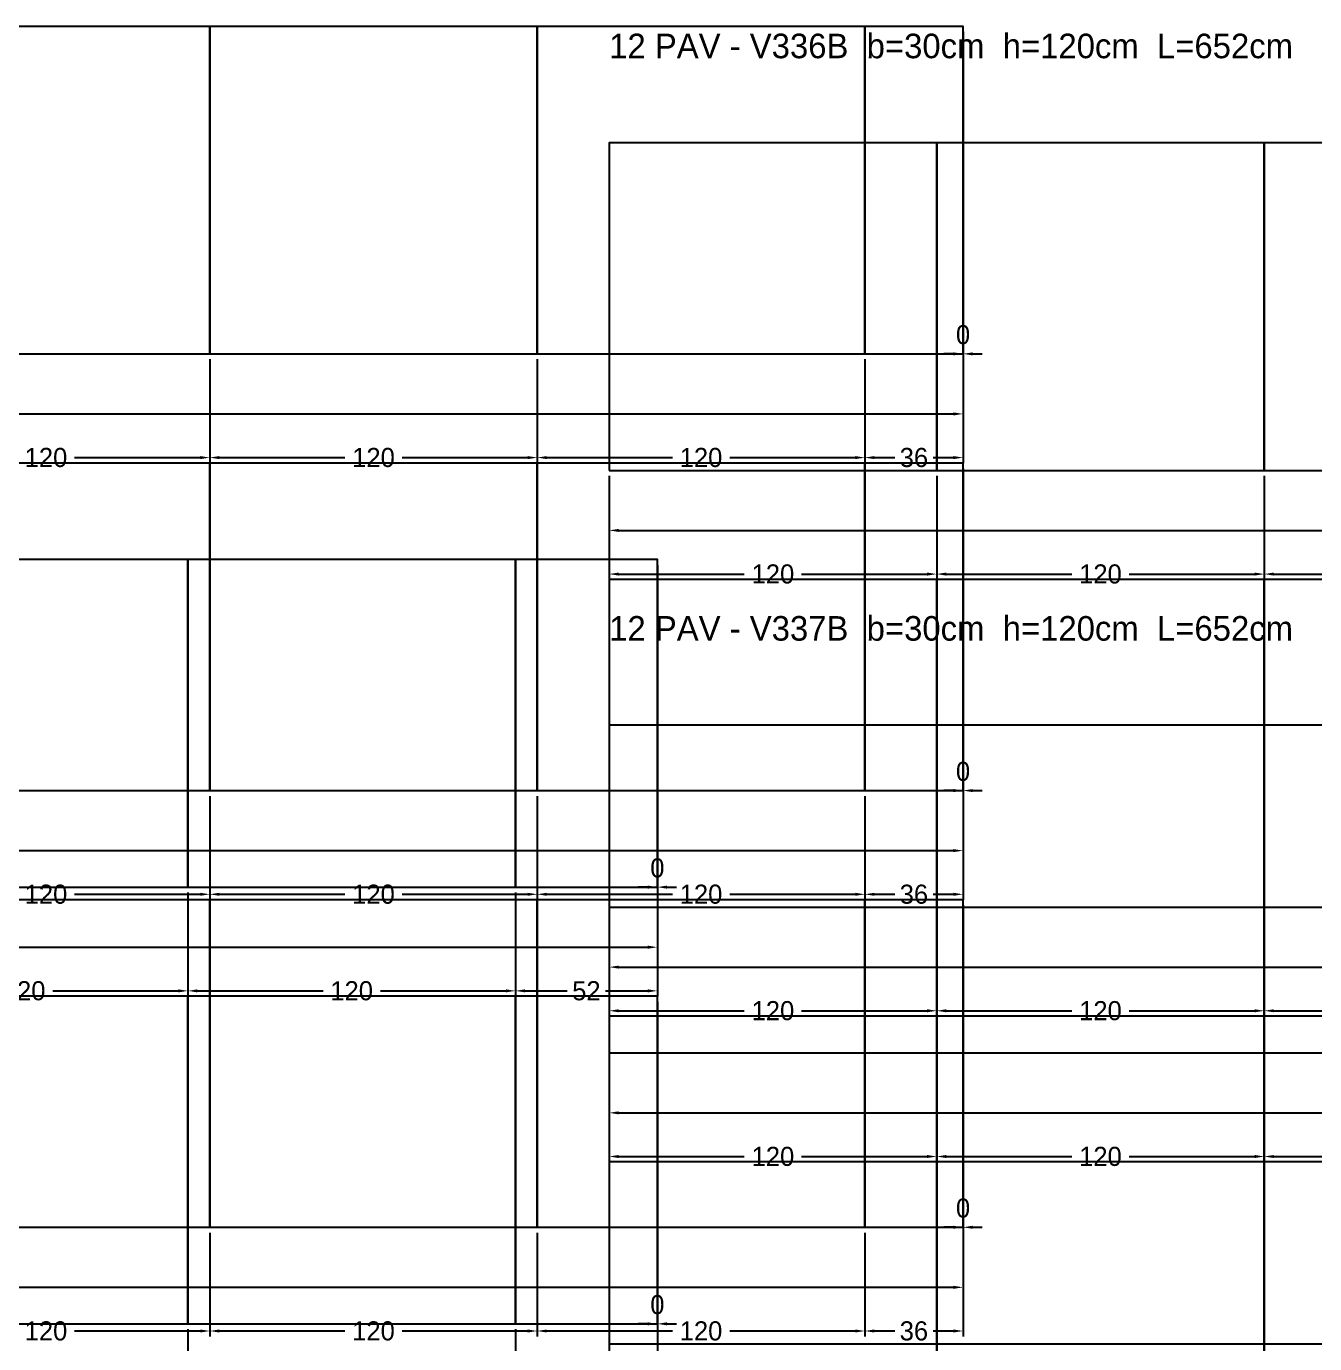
# Model space of a CAD drawing. Header units: metres. Extents: x 180 to 6304, y -9808 to 1664.
# Drawn here: x 2229.2 to 2701.3, y -769 to -286.4 of the extents above; entities that cross this region are included whole.
import ezdxf

# ---------------------------------------------------------------- set-up
doc = ezdxf.new("R2010")
doc.units = ezdxf.units.M
doc.layers.add('COTA', color=3, linetype='Continuous')
doc.dimstyles.new('COTA_VIG', dxfattribs={"dimtxt": 7, "dimasz": 3.5, "dimexe": 2, "dimexo": 2, "dimgap": 1.5, "dimtad": 1, "dimdec": 1, "dimcen": 2.5, "dimclrd": 3, "dimclre": 3, "dimclrt": 3, "dimazin": 3, "dimtfac": 1, "dimtmove": 0, "dimatfit": 3})

# ---------------------------------------------------------------- blocks, each defined once
blk = doc.blocks.new('_CLOSEDFILLED')
at = {"color": 0, "linetype": 'BYBLOCK'}
blk.add_solid([(-1, 0.16), (0, 0), (-1, -0.16)], dxfattribs=at)
blk = doc.blocks.new('*D508')
at = {"color": 3}
for p, q in [((1696.44, -728.39), (1696.44, -750.39)), ((2572.44, -728.39), (2572.44, -750.39)), ((1699.94, -748.39), (2123.94, -748.39)), ((2144.94, -748.39), (2568.94, -748.39))]:
    blk.add_line(p, q, dxfattribs=at)
at = {"layer": 'Defpoints'}
for p in [(1696.44, -726.39), (2572.44, -726.39), (1696.44, -748.39)]:
    blk.add_point(p, dxfattribs=at)
at = {"layer": 'COTA', "color": 3, "xscale": 3.5, "yscale": 3.5, "rotation": 180}
blk.add_blockref('_CLOSEDFILLED', (1696.44, -748.39), dxfattribs=at)
at = {"layer": 'COTA', "color": 3, "xscale": 3.5, "yscale": 3.5}
blk.add_blockref('_CLOSEDFILLED', (2572.44, -748.39), dxfattribs=at)
at = {"layer": 'COTA', "color": 3, "insert": (2134.44, -748.39), "char_height": 7, "attachment_point": 5}
blk.add_mtext('876', dxfattribs=at)
blk = doc.blocks.new('*D513')
at = {"color": 3}
for p, q in [((2176.44, -728.39), (2176.44, -766.39)), ((2296.44, -728.39), (2296.44, -766.39)), ((2179.94, -764.39), (2225.94, -764.39)), ((2246.94, -764.39), (2292.94, -764.39))]:
    blk.add_line(p, q, dxfattribs=at)
at = {"layer": 'Defpoints'}
for p in [(2176.44, -726.39), (2296.44, -726.39), (2176.44, -764.39)]:
    blk.add_point(p, dxfattribs=at)
at = {"layer": 'COTA', "color": 3, "xscale": 3.5, "yscale": 3.5, "rotation": 180}
blk.add_blockref('_CLOSEDFILLED', (2176.44, -764.39), dxfattribs=at)
at = {"layer": 'COTA', "color": 3, "xscale": 3.5, "yscale": 3.5}
blk.add_blockref('_CLOSEDFILLED', (2296.44, -764.39), dxfattribs=at)
at = {"layer": 'COTA', "color": 3, "insert": (2236.44, -764.39), "char_height": 7, "attachment_point": 5}
blk.add_mtext('120', dxfattribs=at)
blk = doc.blocks.new('*D514')
at = {"color": 3}
for p, q in [((2296.44, -728.39), (2296.44, -766.39)), ((2416.44, -728.39), (2416.44, -766.39)), ((2299.94, -764.39), (2345.94, -764.39)), ((2366.94, -764.39), (2412.94, -764.39))]:
    blk.add_line(p, q, dxfattribs=at)
at = {"layer": 'Defpoints'}
for p in [(2296.44, -726.39), (2416.44, -726.39), (2296.44, -764.39)]:
    blk.add_point(p, dxfattribs=at)
at = {"layer": 'COTA', "color": 3, "xscale": 3.5, "yscale": 3.5, "rotation": 180}
blk.add_blockref('_CLOSEDFILLED', (2296.44, -764.39), dxfattribs=at)
at = {"layer": 'COTA', "color": 3, "xscale": 3.5, "yscale": 3.5}
blk.add_blockref('_CLOSEDFILLED', (2416.44, -764.39), dxfattribs=at)
at = {"layer": 'COTA', "color": 3, "insert": (2356.44, -764.39), "char_height": 7, "attachment_point": 5}
blk.add_mtext('120', dxfattribs=at)
blk = doc.blocks.new('*D515')
at = {"color": 3}
for p, q in [((2416.44, -728.39), (2416.44, -766.39)), ((2536.44, -728.39), (2536.44, -766.39)), ((2419.94, -764.39), (2465.94, -764.39)), ((2486.94, -764.39), (2532.94, -764.39))]:
    blk.add_line(p, q, dxfattribs=at)
at = {"layer": 'Defpoints'}
for p in [(2416.44, -726.39), (2536.44, -726.39), (2416.44, -764.39)]:
    blk.add_point(p, dxfattribs=at)
at = {"layer": 'COTA', "color": 3, "xscale": 3.5, "yscale": 3.5, "rotation": 180}
blk.add_blockref('_CLOSEDFILLED', (2416.44, -764.39), dxfattribs=at)
at = {"layer": 'COTA', "color": 3, "xscale": 3.5, "yscale": 3.5}
blk.add_blockref('_CLOSEDFILLED', (2536.44, -764.39), dxfattribs=at)
at = {"layer": 'COTA', "color": 3, "insert": (2476.44, -764.39), "char_height": 7, "attachment_point": 5}
blk.add_mtext('120', dxfattribs=at)
blk = doc.blocks.new('*D516')
at = {"color": 3}
for p, q in [((2536.44, -728.39), (2536.44, -766.39)), ((2572.44, -728.39), (2572.44, -766.39)), ((2539.94, -764.39), (2547.44, -764.39)), ((2561.44, -764.39), (2568.94, -764.39))]:
    blk.add_line(p, q, dxfattribs=at)
at = {"layer": 'Defpoints'}
for p in [(2536.44, -726.39), (2572.44, -726.39), (2536.44, -764.39)]:
    blk.add_point(p, dxfattribs=at)
at = {"layer": 'COTA', "color": 3, "xscale": 3.5, "yscale": 3.5, "rotation": 180}
blk.add_blockref('_CLOSEDFILLED', (2536.44, -764.39), dxfattribs=at)
at = {"layer": 'COTA', "color": 3, "xscale": 3.5, "yscale": 3.5}
blk.add_blockref('_CLOSEDFILLED', (2572.44, -764.39), dxfattribs=at)
at = {"layer": 'COTA', "color": 3, "insert": (2554.44, -764.39), "char_height": 7, "attachment_point": 5}
blk.add_mtext('36', dxfattribs=at)
blk = doc.blocks.new('*D518')
at = {"color": 3}
for p, q in [((1696.44, -568.39), (1696.44, -590.39)), ((2572.44, -568.39), (2572.44, -590.39)), ((1699.94, -588.39), (2123.94, -588.39)), ((2144.94, -588.39), (2568.94, -588.39))]:
    blk.add_line(p, q, dxfattribs=at)
at = {"layer": 'Defpoints'}
for p in [(1696.44, -566.39), (2572.44, -566.39), (1696.44, -588.39)]:
    blk.add_point(p, dxfattribs=at)
at = {"layer": 'COTA', "color": 3, "xscale": 3.5, "yscale": 3.5, "rotation": 180}
blk.add_blockref('_CLOSEDFILLED', (1696.44, -588.39), dxfattribs=at)
at = {"layer": 'COTA', "color": 3, "xscale": 3.5, "yscale": 3.5}
blk.add_blockref('_CLOSEDFILLED', (2572.44, -588.39), dxfattribs=at)
at = {"layer": 'COTA', "color": 3, "insert": (2134.44, -588.39), "char_height": 7, "attachment_point": 5}
blk.add_mtext('876', dxfattribs=at)
blk = doc.blocks.new('*D523')
at = {"color": 3}
for p, q in [((2176.44, -568.39), (2176.44, -606.39)), ((2296.44, -568.39), (2296.44, -606.39)), ((2179.94, -604.39), (2225.94, -604.39)), ((2246.94, -604.39), (2292.94, -604.39))]:
    blk.add_line(p, q, dxfattribs=at)
at = {"layer": 'Defpoints'}
for p in [(2176.44, -566.39), (2296.44, -566.39), (2176.44, -604.39)]:
    blk.add_point(p, dxfattribs=at)
at = {"layer": 'COTA', "color": 3, "xscale": 3.5, "yscale": 3.5, "rotation": 180}
blk.add_blockref('_CLOSEDFILLED', (2176.44, -604.39), dxfattribs=at)
at = {"layer": 'COTA', "color": 3, "xscale": 3.5, "yscale": 3.5}
blk.add_blockref('_CLOSEDFILLED', (2296.44, -604.39), dxfattribs=at)
at = {"layer": 'COTA', "color": 3, "insert": (2236.44, -604.39), "char_height": 7, "attachment_point": 5}
blk.add_mtext('120', dxfattribs=at)
blk = doc.blocks.new('*D524')
at = {"color": 3}
for p, q in [((2296.44, -568.39), (2296.44, -606.39)), ((2416.44, -568.39), (2416.44, -606.39)), ((2299.94, -604.39), (2345.94, -604.39)), ((2366.94, -604.39), (2412.94, -604.39))]:
    blk.add_line(p, q, dxfattribs=at)
at = {"layer": 'Defpoints'}
for p in [(2296.44, -566.39), (2416.44, -566.39), (2296.44, -604.39)]:
    blk.add_point(p, dxfattribs=at)
at = {"layer": 'COTA', "color": 3, "xscale": 3.5, "yscale": 3.5, "rotation": 180}
blk.add_blockref('_CLOSEDFILLED', (2296.44, -604.39), dxfattribs=at)
at = {"layer": 'COTA', "color": 3, "xscale": 3.5, "yscale": 3.5}
blk.add_blockref('_CLOSEDFILLED', (2416.44, -604.39), dxfattribs=at)
at = {"layer": 'COTA', "color": 3, "insert": (2356.44, -604.39), "char_height": 7, "attachment_point": 5}
blk.add_mtext('120', dxfattribs=at)
blk = doc.blocks.new('*D525')
at = {"color": 3}
for p, q in [((2416.44, -568.39), (2416.44, -606.39)), ((2536.44, -568.39), (2536.44, -606.39)), ((2419.94, -604.39), (2465.94, -604.39)), ((2486.94, -604.39), (2532.94, -604.39))]:
    blk.add_line(p, q, dxfattribs=at)
at = {"layer": 'Defpoints'}
for p in [(2416.44, -566.39), (2536.44, -566.39), (2416.44, -604.39)]:
    blk.add_point(p, dxfattribs=at)
at = {"layer": 'COTA', "color": 3, "xscale": 3.5, "yscale": 3.5, "rotation": 180}
blk.add_blockref('_CLOSEDFILLED', (2416.44, -604.39), dxfattribs=at)
at = {"layer": 'COTA', "color": 3, "xscale": 3.5, "yscale": 3.5}
blk.add_blockref('_CLOSEDFILLED', (2536.44, -604.39), dxfattribs=at)
at = {"layer": 'COTA', "color": 3, "insert": (2476.44, -604.39), "char_height": 7, "attachment_point": 5}
blk.add_mtext('120', dxfattribs=at)
blk = doc.blocks.new('*D526')
at = {"color": 3}
for p, q in [((2536.44, -568.39), (2536.44, -606.39)), ((2572.44, -568.39), (2572.44, -606.39)), ((2539.94, -604.39), (2547.44, -604.39)), ((2561.44, -604.39), (2568.94, -604.39))]:
    blk.add_line(p, q, dxfattribs=at)
at = {"layer": 'Defpoints'}
for p in [(2536.44, -566.39), (2572.44, -566.39), (2536.44, -604.39)]:
    blk.add_point(p, dxfattribs=at)
at = {"layer": 'COTA', "color": 3, "xscale": 3.5, "yscale": 3.5, "rotation": 180}
blk.add_blockref('_CLOSEDFILLED', (2536.44, -604.39), dxfattribs=at)
at = {"layer": 'COTA', "color": 3, "xscale": 3.5, "yscale": 3.5}
blk.add_blockref('_CLOSEDFILLED', (2572.44, -604.39), dxfattribs=at)
at = {"layer": 'COTA', "color": 3, "insert": (2554.44, -604.39), "char_height": 7, "attachment_point": 5}
blk.add_mtext('36', dxfattribs=at)
blk = doc.blocks.new('*D528')
at = {"color": 3}
for p, q in [((1696.44, -408.39), (1696.44, -430.39)), ((2572.44, -408.39), (2572.44, -430.39)), ((1699.94, -428.39), (2123.94, -428.39)), ((2144.94, -428.39), (2568.94, -428.39))]:
    blk.add_line(p, q, dxfattribs=at)
at = {"layer": 'Defpoints'}
for p in [(1696.44, -406.39), (2572.44, -406.39), (1696.44, -428.39)]:
    blk.add_point(p, dxfattribs=at)
at = {"layer": 'COTA', "color": 3, "xscale": 3.5, "yscale": 3.5, "rotation": 180}
blk.add_blockref('_CLOSEDFILLED', (1696.44, -428.39), dxfattribs=at)
at = {"layer": 'COTA', "color": 3, "xscale": 3.5, "yscale": 3.5}
blk.add_blockref('_CLOSEDFILLED', (2572.44, -428.39), dxfattribs=at)
at = {"layer": 'COTA', "color": 3, "insert": (2134.44, -428.39), "char_height": 7, "attachment_point": 5}
blk.add_mtext('876', dxfattribs=at)
blk = doc.blocks.new('*D533')
at = {"color": 3}
for p, q in [((2176.44, -408.39), (2176.44, -446.39)), ((2296.44, -408.39), (2296.44, -446.39)), ((2179.94, -444.39), (2225.94, -444.39)), ((2246.94, -444.39), (2292.94, -444.39))]:
    blk.add_line(p, q, dxfattribs=at)
at = {"layer": 'Defpoints'}
for p in [(2176.44, -406.39), (2296.44, -406.39), (2176.44, -444.39)]:
    blk.add_point(p, dxfattribs=at)
at = {"layer": 'COTA', "color": 3, "xscale": 3.5, "yscale": 3.5, "rotation": 180}
blk.add_blockref('_CLOSEDFILLED', (2176.44, -444.39), dxfattribs=at)
at = {"layer": 'COTA', "color": 3, "xscale": 3.5, "yscale": 3.5}
blk.add_blockref('_CLOSEDFILLED', (2296.44, -444.39), dxfattribs=at)
at = {"layer": 'COTA', "color": 3, "insert": (2236.44, -444.39), "char_height": 7, "attachment_point": 5}
blk.add_mtext('120', dxfattribs=at)
blk = doc.blocks.new('*D534')
at = {"color": 3}
for p, q in [((2296.44, -408.39), (2296.44, -446.39)), ((2416.44, -408.39), (2416.44, -446.39)), ((2299.94, -444.39), (2345.94, -444.39)), ((2366.94, -444.39), (2412.94, -444.39))]:
    blk.add_line(p, q, dxfattribs=at)
at = {"layer": 'Defpoints'}
for p in [(2296.44, -406.39), (2416.44, -406.39), (2296.44, -444.39)]:
    blk.add_point(p, dxfattribs=at)
at = {"layer": 'COTA', "color": 3, "xscale": 3.5, "yscale": 3.5, "rotation": 180}
blk.add_blockref('_CLOSEDFILLED', (2296.44, -444.39), dxfattribs=at)
at = {"layer": 'COTA', "color": 3, "xscale": 3.5, "yscale": 3.5}
blk.add_blockref('_CLOSEDFILLED', (2416.44, -444.39), dxfattribs=at)
at = {"layer": 'COTA', "color": 3, "insert": (2356.44, -444.39), "char_height": 7, "attachment_point": 5}
blk.add_mtext('120', dxfattribs=at)
blk = doc.blocks.new('*D535')
at = {"color": 3}
for p, q in [((2416.44, -408.39), (2416.44, -446.39)), ((2536.44, -408.39), (2536.44, -446.39)), ((2419.94, -444.39), (2465.94, -444.39)), ((2486.94, -444.39), (2532.94, -444.39))]:
    blk.add_line(p, q, dxfattribs=at)
at = {"layer": 'Defpoints'}
for p in [(2416.44, -406.39), (2536.44, -406.39), (2416.44, -444.39)]:
    blk.add_point(p, dxfattribs=at)
at = {"layer": 'COTA', "color": 3, "xscale": 3.5, "yscale": 3.5, "rotation": 180}
blk.add_blockref('_CLOSEDFILLED', (2416.44, -444.39), dxfattribs=at)
at = {"layer": 'COTA', "color": 3, "xscale": 3.5, "yscale": 3.5}
blk.add_blockref('_CLOSEDFILLED', (2536.44, -444.39), dxfattribs=at)
at = {"layer": 'COTA', "color": 3, "insert": (2476.44, -444.39), "char_height": 7, "attachment_point": 5}
blk.add_mtext('120', dxfattribs=at)
blk = doc.blocks.new('*D536')
at = {"color": 3}
for p, q in [((2536.44, -408.39), (2536.44, -446.39)), ((2572.44, -408.39), (2572.44, -446.39)), ((2539.94, -444.39), (2547.44, -444.39)), ((2561.44, -444.39), (2568.94, -444.39))]:
    blk.add_line(p, q, dxfattribs=at)
at = {"layer": 'Defpoints'}
for p in [(2536.44, -406.39), (2572.44, -406.39), (2536.44, -444.39)]:
    blk.add_point(p, dxfattribs=at)
at = {"layer": 'COTA', "color": 3, "xscale": 3.5, "yscale": 3.5, "rotation": 180}
blk.add_blockref('_CLOSEDFILLED', (2536.44, -444.39), dxfattribs=at)
at = {"layer": 'COTA', "color": 3, "xscale": 3.5, "yscale": 3.5}
blk.add_blockref('_CLOSEDFILLED', (2572.44, -444.39), dxfattribs=at)
at = {"layer": 'COTA', "color": 3, "insert": (2554.44, -444.39), "char_height": 7, "attachment_point": 5}
blk.add_mtext('36', dxfattribs=at)
blk = doc.blocks.new('*D570')
at = {"color": 3}
for p, q in [((1808.44, -763.77), (1808.44, -785.77)), ((2460.44, -763.77), (2460.44, -785.77)), ((1811.94, -783.77), (2123.94, -783.77)), ((2144.94, -783.77), (2456.94, -783.77))]:
    blk.add_line(p, q, dxfattribs=at)
at = {"layer": 'Defpoints'}
for p in [(1808.44, -761.77), (2460.44, -761.77), (1808.44, -783.77)]:
    blk.add_point(p, dxfattribs=at)
at = {"layer": 'COTA', "color": 3, "xscale": 3.5, "yscale": 3.5, "rotation": 180}
blk.add_blockref('_CLOSEDFILLED', (1808.44, -783.77), dxfattribs=at)
at = {"layer": 'COTA', "color": 3, "xscale": 3.5, "yscale": 3.5}
blk.add_blockref('_CLOSEDFILLED', (2460.44, -783.77), dxfattribs=at)
at = {"layer": 'COTA', "color": 3, "insert": (2134.44, -783.77), "char_height": 7, "attachment_point": 5}
blk.add_mtext('652', dxfattribs=at)
blk = doc.blocks.new('*D574')
at = {"color": 3}
for p, q in [((2168.44, -763.77), (2168.44, -801.77)), ((2288.44, -763.77), (2288.44, -801.77)), ((2171.94, -799.77), (2217.94, -799.77)), ((2238.94, -799.77), (2284.94, -799.77))]:
    blk.add_line(p, q, dxfattribs=at)
at = {"layer": 'Defpoints'}
for p in [(2168.44, -761.77), (2288.44, -761.77), (2168.44, -799.77)]:
    blk.add_point(p, dxfattribs=at)
at = {"layer": 'COTA', "color": 3, "xscale": 3.5, "yscale": 3.5, "rotation": 180}
blk.add_blockref('_CLOSEDFILLED', (2168.44, -799.77), dxfattribs=at)
at = {"layer": 'COTA', "color": 3, "xscale": 3.5, "yscale": 3.5}
blk.add_blockref('_CLOSEDFILLED', (2288.44, -799.77), dxfattribs=at)
at = {"layer": 'COTA', "color": 3, "insert": (2228.44, -799.77), "char_height": 7, "attachment_point": 5}
blk.add_mtext('120', dxfattribs=at)
blk = doc.blocks.new('*D575')
at = {"color": 3}
for p, q in [((2288.44, -763.77), (2288.44, -801.77)), ((2408.44, -763.77), (2408.44, -801.77)), ((2291.94, -799.77), (2337.94, -799.77)), ((2358.94, -799.77), (2404.94, -799.77))]:
    blk.add_line(p, q, dxfattribs=at)
at = {"layer": 'Defpoints'}
for p in [(2288.44, -761.77), (2408.44, -761.77), (2288.44, -799.77)]:
    blk.add_point(p, dxfattribs=at)
at = {"layer": 'COTA', "color": 3, "xscale": 3.5, "yscale": 3.5, "rotation": 180}
blk.add_blockref('_CLOSEDFILLED', (2288.44, -799.77), dxfattribs=at)
at = {"layer": 'COTA', "color": 3, "xscale": 3.5, "yscale": 3.5}
blk.add_blockref('_CLOSEDFILLED', (2408.44, -799.77), dxfattribs=at)
at = {"layer": 'COTA', "color": 3, "insert": (2348.44, -799.77), "char_height": 7, "attachment_point": 5}
blk.add_mtext('120', dxfattribs=at)
blk = doc.blocks.new('*D576')
at = {"color": 3}
for p, q in [((2408.44, -763.77), (2408.44, -801.77)), ((2460.44, -763.77), (2460.44, -801.77)), ((2411.94, -799.77), (2427.44, -799.77)), ((2441.44, -799.77), (2456.94, -799.77))]:
    blk.add_line(p, q, dxfattribs=at)
at = {"layer": 'Defpoints'}
for p in [(2408.44, -761.77), (2460.44, -761.77), (2408.44, -799.77)]:
    blk.add_point(p, dxfattribs=at)
at = {"layer": 'COTA', "color": 3, "xscale": 3.5, "yscale": 3.5, "rotation": 180}
blk.add_blockref('_CLOSEDFILLED', (2408.44, -799.77), dxfattribs=at)
at = {"layer": 'COTA', "color": 3, "xscale": 3.5, "yscale": 3.5}
blk.add_blockref('_CLOSEDFILLED', (2460.44, -799.77), dxfattribs=at)
at = {"layer": 'COTA', "color": 3, "insert": (2434.44, -799.77), "char_height": 7, "attachment_point": 5}
blk.add_mtext('52', dxfattribs=at)
blk = doc.blocks.new('*D578')
at = {"color": 3}
for p, q in [((1808.44, -603.77), (1808.44, -625.77)), ((2460.44, -603.77), (2460.44, -625.77)), ((1811.94, -623.77), (2123.94, -623.77)), ((2144.94, -623.77), (2456.94, -623.77))]:
    blk.add_line(p, q, dxfattribs=at)
at = {"layer": 'Defpoints'}
for p in [(1808.44, -601.77), (2460.44, -601.77), (1808.44, -623.77)]:
    blk.add_point(p, dxfattribs=at)
at = {"layer": 'COTA', "color": 3, "xscale": 3.5, "yscale": 3.5, "rotation": 180}
blk.add_blockref('_CLOSEDFILLED', (1808.44, -623.77), dxfattribs=at)
at = {"layer": 'COTA', "color": 3, "xscale": 3.5, "yscale": 3.5}
blk.add_blockref('_CLOSEDFILLED', (2460.44, -623.77), dxfattribs=at)
at = {"layer": 'COTA', "color": 3, "insert": (2134.44, -623.77), "char_height": 7, "attachment_point": 5}
blk.add_mtext('652', dxfattribs=at)
blk = doc.blocks.new('*D582')
at = {"color": 3}
for p, q in [((2168.44, -603.77), (2168.44, -641.77)), ((2288.44, -603.77), (2288.44, -641.77)), ((2171.94, -639.77), (2217.94, -639.77)), ((2238.94, -639.77), (2284.94, -639.77))]:
    blk.add_line(p, q, dxfattribs=at)
at = {"layer": 'Defpoints'}
for p in [(2168.44, -601.77), (2288.44, -601.77), (2168.44, -639.77)]:
    blk.add_point(p, dxfattribs=at)
at = {"layer": 'COTA', "color": 3, "xscale": 3.5, "yscale": 3.5, "rotation": 180}
blk.add_blockref('_CLOSEDFILLED', (2168.44, -639.77), dxfattribs=at)
at = {"layer": 'COTA', "color": 3, "xscale": 3.5, "yscale": 3.5}
blk.add_blockref('_CLOSEDFILLED', (2288.44, -639.77), dxfattribs=at)
at = {"layer": 'COTA', "color": 3, "insert": (2228.44, -639.77), "char_height": 7, "attachment_point": 5}
blk.add_mtext('120', dxfattribs=at)
blk = doc.blocks.new('*D583')
at = {"color": 3}
for p, q in [((2288.44, -603.77), (2288.44, -641.77)), ((2408.44, -603.77), (2408.44, -641.77)), ((2291.94, -639.77), (2337.94, -639.77)), ((2358.94, -639.77), (2404.94, -639.77))]:
    blk.add_line(p, q, dxfattribs=at)
at = {"layer": 'Defpoints'}
for p in [(2288.44, -601.77), (2408.44, -601.77), (2288.44, -639.77)]:
    blk.add_point(p, dxfattribs=at)
at = {"layer": 'COTA', "color": 3, "xscale": 3.5, "yscale": 3.5, "rotation": 180}
blk.add_blockref('_CLOSEDFILLED', (2288.44, -639.77), dxfattribs=at)
at = {"layer": 'COTA', "color": 3, "xscale": 3.5, "yscale": 3.5}
blk.add_blockref('_CLOSEDFILLED', (2408.44, -639.77), dxfattribs=at)
at = {"layer": 'COTA', "color": 3, "insert": (2348.44, -639.77), "char_height": 7, "attachment_point": 5}
blk.add_mtext('120', dxfattribs=at)
blk = doc.blocks.new('*D584')
at = {"color": 3}
for p, q in [((2408.44, -603.77), (2408.44, -641.77)), ((2460.44, -603.77), (2460.44, -641.77)), ((2411.94, -639.77), (2427.44, -639.77)), ((2441.44, -639.77), (2456.94, -639.77))]:
    blk.add_line(p, q, dxfattribs=at)
at = {"layer": 'Defpoints'}
for p in [(2408.44, -601.77), (2460.44, -601.77), (2408.44, -639.77)]:
    blk.add_point(p, dxfattribs=at)
at = {"layer": 'COTA', "color": 3, "xscale": 3.5, "yscale": 3.5, "rotation": 180}
blk.add_blockref('_CLOSEDFILLED', (2408.44, -639.77), dxfattribs=at)
at = {"layer": 'COTA', "color": 3, "xscale": 3.5, "yscale": 3.5}
blk.add_blockref('_CLOSEDFILLED', (2460.44, -639.77), dxfattribs=at)
at = {"layer": 'COTA', "color": 3, "insert": (2434.44, -639.77), "char_height": 7, "attachment_point": 5}
blk.add_mtext('52', dxfattribs=at)
blk = doc.blocks.new('*D594')
at = {"color": 3}
for p, q in [((2442.79, -611.07), (2442.79, -633.07)), ((3094.79, -611.07), (3094.79, -633.07)), ((2446.29, -631.07), (2758.29, -631.07)), ((2779.29, -631.07), (3091.29, -631.07))]:
    blk.add_line(p, q, dxfattribs=at)
at = {"layer": 'Defpoints'}
for p in [(2442.79, -609.07), (3094.79, -609.07), (2442.79, -631.07)]:
    blk.add_point(p, dxfattribs=at)
at = {"layer": 'COTA', "color": 3, "xscale": 3.5, "yscale": 3.5, "rotation": 180}
blk.add_blockref('_CLOSEDFILLED', (2442.79, -631.07), dxfattribs=at)
at = {"layer": 'COTA', "color": 3, "xscale": 3.5, "yscale": 3.5}
blk.add_blockref('_CLOSEDFILLED', (3094.79, -631.07), dxfattribs=at)
at = {"layer": 'COTA', "color": 3, "insert": (2768.79, -631.07), "char_height": 7, "attachment_point": 5}
blk.add_mtext('652', dxfattribs=at)
blk = doc.blocks.new('*D595')
at = {"color": 3}
for p, q in [((2442.79, -611.07), (2442.79, -649.07)), ((2562.79, -611.07), (2562.79, -649.07)), ((2446.29, -647.07), (2492.29, -647.07)), ((2513.29, -647.07), (2559.29, -647.07))]:
    blk.add_line(p, q, dxfattribs=at)
at = {"layer": 'Defpoints'}
for p in [(2442.79, -609.07), (2562.79, -609.07), (2442.79, -647.07)]:
    blk.add_point(p, dxfattribs=at)
at = {"layer": 'COTA', "color": 3, "xscale": 3.5, "yscale": 3.5, "rotation": 180}
blk.add_blockref('_CLOSEDFILLED', (2442.79, -647.07), dxfattribs=at)
at = {"layer": 'COTA', "color": 3, "xscale": 3.5, "yscale": 3.5}
blk.add_blockref('_CLOSEDFILLED', (2562.79, -647.07), dxfattribs=at)
at = {"layer": 'COTA', "color": 3, "insert": (2502.79, -647.07), "char_height": 7, "attachment_point": 5}
blk.add_mtext('120', dxfattribs=at)
blk = doc.blocks.new('*D596')
at = {"color": 3}
for p, q in [((2562.79, -611.07), (2562.79, -649.07)), ((2682.79, -611.07), (2682.79, -649.07)), ((2566.29, -647.07), (2612.29, -647.07)), ((2633.29, -647.07), (2679.29, -647.07))]:
    blk.add_line(p, q, dxfattribs=at)
at = {"layer": 'Defpoints'}
for p in [(2562.79, -609.07), (2682.79, -609.07), (2562.79, -647.07)]:
    blk.add_point(p, dxfattribs=at)
at = {"layer": 'COTA', "color": 3, "xscale": 3.5, "yscale": 3.5, "rotation": 180}
blk.add_blockref('_CLOSEDFILLED', (2562.79, -647.07), dxfattribs=at)
at = {"layer": 'COTA', "color": 3, "xscale": 3.5, "yscale": 3.5}
blk.add_blockref('_CLOSEDFILLED', (2682.79, -647.07), dxfattribs=at)
at = {"layer": 'COTA', "color": 3, "insert": (2622.79, -647.07), "char_height": 7, "attachment_point": 5}
blk.add_mtext('120', dxfattribs=at)
blk = doc.blocks.new('*D597')
at = {"color": 3}
for p, q in [((2682.79, -611.07), (2682.79, -649.07)), ((2802.79, -611.07), (2802.79, -649.07)), ((2686.29, -647.07), (2732.29, -647.07)), ((2753.29, -647.07), (2799.29, -647.07))]:
    blk.add_line(p, q, dxfattribs=at)
at = {"layer": 'Defpoints'}
for p in [(2682.79, -609.07), (2802.79, -609.07), (2682.79, -647.07)]:
    blk.add_point(p, dxfattribs=at)
at = {"layer": 'COTA', "color": 3, "xscale": 3.5, "yscale": 3.5, "rotation": 180}
blk.add_blockref('_CLOSEDFILLED', (2682.79, -647.07), dxfattribs=at)
at = {"layer": 'COTA', "color": 3, "xscale": 3.5, "yscale": 3.5}
blk.add_blockref('_CLOSEDFILLED', (2802.79, -647.07), dxfattribs=at)
at = {"layer": 'COTA', "color": 3, "insert": (2742.79, -647.07), "char_height": 7, "attachment_point": 5}
blk.add_mtext('120', dxfattribs=at)
blk = doc.blocks.new('*D602')
at = {"color": 3}
for p, q in [((2442.79, -451.07), (2442.79, -473.07)), ((3094.79, -451.07), (3094.79, -473.07)), ((2446.29, -471.07), (2758.29, -471.07)), ((2779.29, -471.07), (3091.29, -471.07))]:
    blk.add_line(p, q, dxfattribs=at)
at = {"layer": 'Defpoints'}
for p in [(2442.79, -449.07), (3094.79, -449.07), (2442.79, -471.07)]:
    blk.add_point(p, dxfattribs=at)
at = {"layer": 'COTA', "color": 3, "xscale": 3.5, "yscale": 3.5, "rotation": 180}
blk.add_blockref('_CLOSEDFILLED', (2442.79, -471.07), dxfattribs=at)
at = {"layer": 'COTA', "color": 3, "xscale": 3.5, "yscale": 3.5}
blk.add_blockref('_CLOSEDFILLED', (3094.79, -471.07), dxfattribs=at)
at = {"layer": 'COTA', "color": 3, "insert": (2768.79, -471.07), "char_height": 7, "attachment_point": 5}
blk.add_mtext('652', dxfattribs=at)
blk = doc.blocks.new('*D603')
at = {"color": 3}
for p, q in [((2442.79, -451.07), (2442.79, -489.07)), ((2562.79, -451.07), (2562.79, -489.07)), ((2446.29, -487.07), (2492.29, -487.07)), ((2513.29, -487.07), (2559.29, -487.07))]:
    blk.add_line(p, q, dxfattribs=at)
at = {"layer": 'Defpoints'}
for p in [(2442.79, -449.07), (2562.79, -449.07), (2442.79, -487.07)]:
    blk.add_point(p, dxfattribs=at)
at = {"layer": 'COTA', "color": 3, "xscale": 3.5, "yscale": 3.5, "rotation": 180}
blk.add_blockref('_CLOSEDFILLED', (2442.79, -487.07), dxfattribs=at)
at = {"layer": 'COTA', "color": 3, "xscale": 3.5, "yscale": 3.5}
blk.add_blockref('_CLOSEDFILLED', (2562.79, -487.07), dxfattribs=at)
at = {"layer": 'COTA', "color": 3, "insert": (2502.79, -487.07), "char_height": 7, "attachment_point": 5}
blk.add_mtext('120', dxfattribs=at)
blk = doc.blocks.new('*D604')
at = {"color": 3}
for p, q in [((2562.79, -451.07), (2562.79, -489.07)), ((2682.79, -451.07), (2682.79, -489.07)), ((2566.29, -487.07), (2612.29, -487.07)), ((2633.29, -487.07), (2679.29, -487.07))]:
    blk.add_line(p, q, dxfattribs=at)
at = {"layer": 'Defpoints'}
for p in [(2562.79, -449.07), (2682.79, -449.07), (2562.79, -487.07)]:
    blk.add_point(p, dxfattribs=at)
at = {"layer": 'COTA', "color": 3, "xscale": 3.5, "yscale": 3.5, "rotation": 180}
blk.add_blockref('_CLOSEDFILLED', (2562.79, -487.07), dxfattribs=at)
at = {"layer": 'COTA', "color": 3, "xscale": 3.5, "yscale": 3.5}
blk.add_blockref('_CLOSEDFILLED', (2682.79, -487.07), dxfattribs=at)
at = {"layer": 'COTA', "color": 3, "insert": (2622.79, -487.07), "char_height": 7, "attachment_point": 5}
blk.add_mtext('120', dxfattribs=at)
blk = doc.blocks.new('*D605')
at = {"color": 3}
for p, q in [((2682.79, -451.07), (2682.79, -489.07)), ((2802.79, -451.07), (2802.79, -489.07)), ((2686.29, -487.07), (2732.29, -487.07)), ((2753.29, -487.07), (2799.29, -487.07))]:
    blk.add_line(p, q, dxfattribs=at)
at = {"layer": 'Defpoints'}
for p in [(2682.79, -449.07), (2802.79, -449.07), (2682.79, -487.07)]:
    blk.add_point(p, dxfattribs=at)
at = {"layer": 'COTA', "color": 3, "xscale": 3.5, "yscale": 3.5, "rotation": 180}
blk.add_blockref('_CLOSEDFILLED', (2682.79, -487.07), dxfattribs=at)
at = {"layer": 'COTA', "color": 3, "xscale": 3.5, "yscale": 3.5}
blk.add_blockref('_CLOSEDFILLED', (2802.79, -487.07), dxfattribs=at)
at = {"layer": 'COTA', "color": 3, "insert": (2742.79, -487.07), "char_height": 7, "attachment_point": 5}
blk.add_mtext('120', dxfattribs=at)
blk = doc.blocks.new('*D626')
at = {"color": 3}
for p, q in [((2442.79, -664.46), (2442.79, -686.46)), ((3094.79, -664.46), (3094.79, -686.46)), ((2446.29, -684.46), (2758.29, -684.46)), ((2779.29, -684.46), (3091.29, -684.46))]:
    blk.add_line(p, q, dxfattribs=at)
at = {"layer": 'Defpoints'}
for p in [(2442.79, -662.46), (3094.79, -662.46), (2442.79, -684.46)]:
    blk.add_point(p, dxfattribs=at)
at = {"layer": 'COTA', "color": 3, "xscale": 3.5, "yscale": 3.5, "rotation": 180}
blk.add_blockref('_CLOSEDFILLED', (2442.79, -684.46), dxfattribs=at)
at = {"layer": 'COTA', "color": 3, "xscale": 3.5, "yscale": 3.5}
blk.add_blockref('_CLOSEDFILLED', (3094.79, -684.46), dxfattribs=at)
at = {"layer": 'COTA', "color": 3, "insert": (2768.79, -684.46), "char_height": 7, "attachment_point": 5}
blk.add_mtext('652', dxfattribs=at)
blk = doc.blocks.new('*D627')
at = {"color": 3}
for p, q in [((2442.79, -664.46), (2442.79, -702.46)), ((2562.79, -664.46), (2562.79, -702.46)), ((2446.29, -700.46), (2492.29, -700.46)), ((2513.29, -700.46), (2559.29, -700.46))]:
    blk.add_line(p, q, dxfattribs=at)
at = {"layer": 'Defpoints'}
for p in [(2442.79, -662.46), (2562.79, -662.46), (2442.79, -700.46)]:
    blk.add_point(p, dxfattribs=at)
at = {"layer": 'COTA', "color": 3, "xscale": 3.5, "yscale": 3.5, "rotation": 180}
blk.add_blockref('_CLOSEDFILLED', (2442.79, -700.46), dxfattribs=at)
at = {"layer": 'COTA', "color": 3, "xscale": 3.5, "yscale": 3.5}
blk.add_blockref('_CLOSEDFILLED', (2562.79, -700.46), dxfattribs=at)
at = {"layer": 'COTA', "color": 3, "insert": (2502.79, -700.46), "char_height": 7, "attachment_point": 5}
blk.add_mtext('120', dxfattribs=at)
blk = doc.blocks.new('*D628')
at = {"color": 3}
for p, q in [((2562.79, -664.46), (2562.79, -702.46)), ((2682.79, -664.46), (2682.79, -702.46)), ((2566.29, -700.46), (2612.29, -700.46)), ((2633.29, -700.46), (2679.29, -700.46))]:
    blk.add_line(p, q, dxfattribs=at)
at = {"layer": 'Defpoints'}
for p in [(2562.79, -662.46), (2682.79, -662.46), (2562.79, -700.46)]:
    blk.add_point(p, dxfattribs=at)
at = {"layer": 'COTA', "color": 3, "xscale": 3.5, "yscale": 3.5, "rotation": 180}
blk.add_blockref('_CLOSEDFILLED', (2562.79, -700.46), dxfattribs=at)
at = {"layer": 'COTA', "color": 3, "xscale": 3.5, "yscale": 3.5}
blk.add_blockref('_CLOSEDFILLED', (2682.79, -700.46), dxfattribs=at)
at = {"layer": 'COTA', "color": 3, "insert": (2622.79, -700.46), "char_height": 7, "attachment_point": 5}
blk.add_mtext('120', dxfattribs=at)
blk = doc.blocks.new('*D629')
at = {"color": 3}
for p, q in [((2682.79, -664.46), (2682.79, -702.46)), ((2802.79, -664.46), (2802.79, -702.46)), ((2686.29, -700.46), (2732.29, -700.46)), ((2753.29, -700.46), (2799.29, -700.46))]:
    blk.add_line(p, q, dxfattribs=at)
at = {"layer": 'Defpoints'}
for p in [(2682.79, -662.46), (2802.79, -662.46), (2682.79, -700.46)]:
    blk.add_point(p, dxfattribs=at)
at = {"layer": 'COTA', "color": 3, "xscale": 3.5, "yscale": 3.5, "rotation": 180}
blk.add_blockref('_CLOSEDFILLED', (2682.79, -700.46), dxfattribs=at)
at = {"layer": 'COTA', "color": 3, "xscale": 3.5, "yscale": 3.5}
blk.add_blockref('_CLOSEDFILLED', (2802.79, -700.46), dxfattribs=at)
at = {"layer": 'COTA', "color": 3, "insert": (2742.79, -700.46), "char_height": 7, "attachment_point": 5}
blk.add_mtext('120', dxfattribs=at)

msp = doc.modelspace()

# ---------------------------------------------------------------- linework, layer by layer
at = {"layer": 'Paineis'}
for points in [[(2176.44, -406.39), (2296.44, -406.39), (2296.44, -286.39), (2176.44, -286.39)], [(2296.44, -406.39), (2416.44, -406.39), (2416.44, -286.39), (2296.44, -286.39)], [(2416.44, -406.39), (2536.44, -406.39), (2536.44, -286.39), (2416.44, -286.39)], [(2536.44, -406.39), (2572.44, -406.39), (2572.44, -286.39), (2536.44, -286.39)], [(2442.79, -449.07), (2562.79, -449.07), (2562.79, -329.07), (2442.79, -329.07)], [(2562.79, -449.07), (2682.79, -449.07), (2682.79, -329.07), (2562.79, -329.07)], [(2682.79, -449.07), (2802.79, -449.07), (2802.79, -329.07), (2682.79, -329.07)], [(2176.44, -566.39), (2296.44, -566.39), (2296.44, -446.39), (2176.44, -446.39)], [(2296.44, -566.39), (2416.44, -566.39), (2416.44, -446.39), (2296.44, -446.39)], [(2416.44, -566.39), (2536.44, -566.39), (2536.44, -446.39), (2416.44, -446.39)], [(2536.44, -566.39), (2572.44, -566.39), (2572.44, -446.39), (2536.44, -446.39)], [(2168.44, -601.77), (2288.44, -601.77), (2288.44, -481.77), (2168.44, -481.77)], [(2288.44, -601.77), (2408.44, -601.77), (2408.44, -481.77), (2288.44, -481.77)], [(2408.44, -601.77), (2460.44, -601.77), (2460.44, -481.77), (2408.44, -481.77)], [(2442.79, -609.07), (2562.79, -609.07), (2562.79, -489.07), (2442.79, -489.07)], [(2562.79, -609.07), (2682.79, -609.07), (2682.79, -489.07), (2562.79, -489.07)], [(2682.79, -609.07), (2802.79, -609.07), (2802.79, -489.07), (2682.79, -489.07)], [(2442.79, -662.46), (2562.79, -662.46), (2562.79, -542.46), (2442.79, -542.46)], [(2562.79, -662.46), (2682.79, -662.46), (2682.79, -542.46), (2562.79, -542.46)], [(2682.79, -662.46), (2802.79, -662.46), (2802.79, -542.46), (2682.79, -542.46)], [(2176.44, -726.39), (2296.44, -726.39), (2296.44, -606.39), (2176.44, -606.39)], [(2296.44, -726.39), (2416.44, -726.39), (2416.44, -606.39), (2296.44, -606.39)], [(2416.44, -726.39), (2536.44, -726.39), (2536.44, -606.39), (2416.44, -606.39)], [(2536.44, -726.39), (2572.44, -726.39), (2572.44, -606.39), (2536.44, -606.39)], [(2168.44, -761.77), (2288.44, -761.77), (2288.44, -641.77), (2168.44, -641.77)], [(2288.44, -761.77), (2408.44, -761.77), (2408.44, -641.77), (2288.44, -641.77)], [(2408.44, -761.77), (2460.44, -761.77), (2460.44, -641.77), (2408.44, -641.77)], [(2442.79, -769.07), (2562.79, -769.07), (2562.79, -649.07), (2442.79, -649.07)], [(2562.79, -769.07), (2682.79, -769.07), (2682.79, -649.07), (2562.79, -649.07)], [(2682.79, -769.07), (2802.79, -769.07), (2802.79, -649.07), (2682.79, -649.07)], [(2442.79, -822.46), (2562.79, -822.46), (2562.79, -702.46), (2442.79, -702.46)], [(2562.79, -822.46), (2682.79, -822.46), (2682.79, -702.46), (2562.79, -702.46)], [(2682.79, -822.46), (2802.79, -822.46), (2802.79, -702.46), (2682.79, -702.46)]]:
    msp.add_lwpolyline(points, close=True, dxfattribs=at)

# ---------------------------------------------------------------- texts
at = {"layer": 'NOMENCLATURA', "char_height": 9, "attachment_point": 1}
for s, insert in [('12 PAV - V336B  b=30cm  h=120cm  L=652cm', (2442.79, -289.07)), ('12 PAV - V337B  b=30cm  h=120cm  L=652cm', (2442.79, -502.46))]:
    msp.add_mtext(s, dxfattribs=dict(at, insert=insert))

# ---------------------------------------------------------------- dimensions: what is measured, and where the dimension line sits
at = {"layer": 'COTA'}
for base, p1, p2 in [((2572.44, -406.39), (2572.44, -406.39), (2572.44, -286.39)), ((2572.44, -566.39), (2572.44, -566.39), (2572.44, -446.39)), ((2460.44, -601.77), (2460.44, -601.77), (2460.44, -481.77)), ((2572.44, -726.39), (2572.44, -726.39), (2572.44, -606.39)), ((2460.44, -761.77), (2460.44, -761.77), (2460.44, -641.77))]:
    msp.add_linear_dim(base=base, p1=p1, p2=p2, dimstyle='COTA_VIG', dxfattribs=at).render()
for base, p1, p2, picture, middle in [((1696.44, -428.39), (1696.44, -406.39), (2572.44, -406.39), '*D528', (2134.44, -428.39)), ((2176.44, -444.39), (2176.44, -406.39), (2296.44, -406.39), '*D533', (2236.44, -444.39)), ((2296.44, -444.39), (2296.44, -406.39), (2416.44, -406.39), '*D534', (2356.44, -444.39)), ((2416.44, -444.39), (2416.44, -406.39), (2536.44, -406.39), '*D535', (2476.44, -444.39)), ((2536.44, -444.39), (2536.44, -406.39), (2572.44, -406.39), '*D536', (2554.44, -444.39)), ((2442.79, -471.07), (2442.79, -449.07), (3094.79, -449.07), '*D602', (2768.79, -471.07)), ((2442.79, -487.07), (2442.79, -449.07), (2562.79, -449.07), '*D603', (2502.79, -487.07)), ((2562.79, -487.07), (2562.79, -449.07), (2682.79, -449.07), '*D604', (2622.79, -487.07)), ((2682.79, -487.07), (2682.79, -449.07), (2802.79, -449.07), '*D605', (2742.79, -487.07)), ((1696.44, -588.39), (1696.44, -566.39), (2572.44, -566.39), '*D518', (2134.44, -588.39)), ((2176.44, -604.39), (2176.44, -566.39), (2296.44, -566.39), '*D523', (2236.44, -604.39)), ((2296.44, -604.39), (2296.44, -566.39), (2416.44, -566.39), '*D524', (2356.44, -604.39)), ((2416.44, -604.39), (2416.44, -566.39), (2536.44, -566.39), '*D525', (2476.44, -604.39)), ((2536.44, -604.39), (2536.44, -566.39), (2572.44, -566.39), '*D526', (2554.44, -604.39)), ((1808.44, -623.77), (1808.44, -601.77), (2460.44, -601.77), '*D578', (2134.44, -623.77)), ((2168.44, -639.77), (2168.44, -601.77), (2288.44, -601.77), '*D582', (2228.44, -639.77)), ((2288.44, -639.77), (2288.44, -601.77), (2408.44, -601.77), '*D583', (2348.44, -639.77)), ((2408.44, -639.77), (2408.44, -601.77), (2460.44, -601.77), '*D584', (2434.44, -639.77)), ((2442.79, -631.07), (2442.79, -609.07), (3094.79, -609.07), '*D594', (2768.79, -631.07)), ((2442.79, -647.07), (2442.79, -609.07), (2562.79, -609.07), '*D595', (2502.79, -647.07)), ((2562.79, -647.07), (2562.79, -609.07), (2682.79, -609.07), '*D596', (2622.79, -647.07)), ((2682.79, -647.07), (2682.79, -609.07), (2802.79, -609.07), '*D597', (2742.79, -647.07)), ((2442.79, -684.46), (2442.79, -662.46), (3094.79, -662.46), '*D626', (2768.79, -684.46)), ((2442.79, -700.46), (2442.79, -662.46), (2562.79, -662.46), '*D627', (2502.79, -700.46)), ((2562.79, -700.46), (2562.79, -662.46), (2682.79, -662.46), '*D628', (2622.79, -700.46)), ((2682.79, -700.46), (2682.79, -662.46), (2802.79, -662.46), '*D629', (2742.79, -700.46)), ((1696.44, -748.39), (1696.44, -726.39), (2572.44, -726.39), '*D508', (2134.44, -748.39)), ((2176.44, -764.39), (2176.44, -726.39), (2296.44, -726.39), '*D513', (2236.44, -764.39)), ((2296.44, -764.39), (2296.44, -726.39), (2416.44, -726.39), '*D514', (2356.44, -764.39)), ((2416.44, -764.39), (2416.44, -726.39), (2536.44, -726.39), '*D515', (2476.44, -764.39)), ((2536.44, -764.39), (2536.44, -726.39), (2572.44, -726.39), '*D516', (2554.44, -764.39)), ((1808.44, -783.77), (1808.44, -761.77), (2460.44, -761.77), '*D570', (2134.44, -783.77)), ((2168.44, -799.77), (2168.44, -761.77), (2288.44, -761.77), '*D574', (2228.44, -799.77)), ((2288.44, -799.77), (2288.44, -761.77), (2408.44, -761.77), '*D575', (2348.44, -799.77)), ((2408.44, -799.77), (2408.44, -761.77), (2460.44, -761.77), '*D576', (2434.44, -799.77))]:
    dim = msp.add_linear_dim(base=base, p1=p1, p2=p2, dimstyle='COTA_VIG', dxfattribs=at)
    dim.commit()
    dim.dimension.update_dxf_attribs({"geometry": picture, "text_midpoint": middle})

doc.saveas('drawing.dxf')
